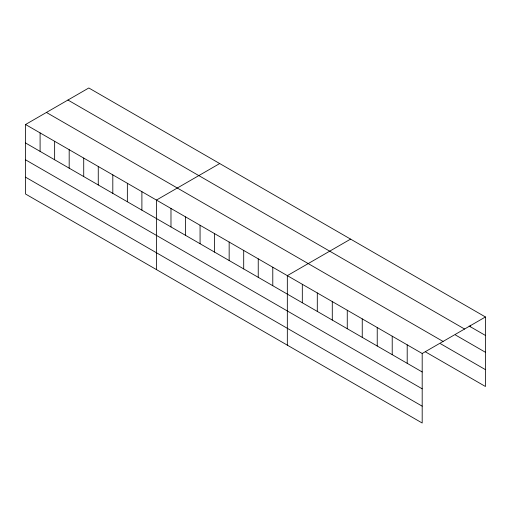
<?xml version="1.0" encoding="UTF-8"?>
<svg xmlns="http://www.w3.org/2000/svg" width="511" height="511" viewBox="0 0 511 511"><rect width="100%" height="100%" fill="white"/><g stroke="black" fill="none" stroke-linecap="round" stroke-linejoin="round"><path stroke-width="0.77" d="M25.55 124.505L422.188 353.497L422.188 423.019L25.55 194.027L25.55 124.505L88.812 87.981L485.45 316.973L485.45 386.495L425.516 351.894M219.704 163.546L156.443 200.076L156.443 269.597M350.591 239.116L287.329 275.64L287.329 345.161M422.188 353.497L485.45 316.973M469.104 326.012L485.45 335.446M67.937 100.035L464.576 329.027M455.48 334.992L485.45 352.296M46.424 112.452L443.063 341.444M440.495 343.699L485.45 369.651M25.55 142.978L422.188 371.97M25.55 159.822L422.188 388.82M25.55 177.176L422.188 406.175M470.465 325.258L470.465 326.797M407.203 344.848L407.203 363.321M392.218 336.2L392.218 354.672M377.233 327.545L377.233 346.017M362.248 318.896L362.248 337.369M347.263 310.247L347.263 328.72M332.284 301.592L332.284 320.065M317.299 292.944L317.299 311.416M302.314 284.295L302.314 302.768M272.785 267.247L272.785 285.719M258.24 258.847L258.24 277.32M243.702 250.454L243.702 268.927M229.158 242.054L229.158 260.527M214.614 233.661L214.614 252.134M200.069 225.262L200.069 243.734M185.525 216.868L185.525 235.341M170.981 208.469L170.981 226.941M141.898 191.676L141.898 210.149M127.354 183.277L127.354 201.756M112.81 174.883L112.81 193.356M98.265 166.484L98.265 184.956M83.721 158.091L83.721 176.563M69.183 149.691L69.183 168.164M54.639 141.298L54.639 159.771M40.094 132.898L40.094 151.371"/></g></svg>
